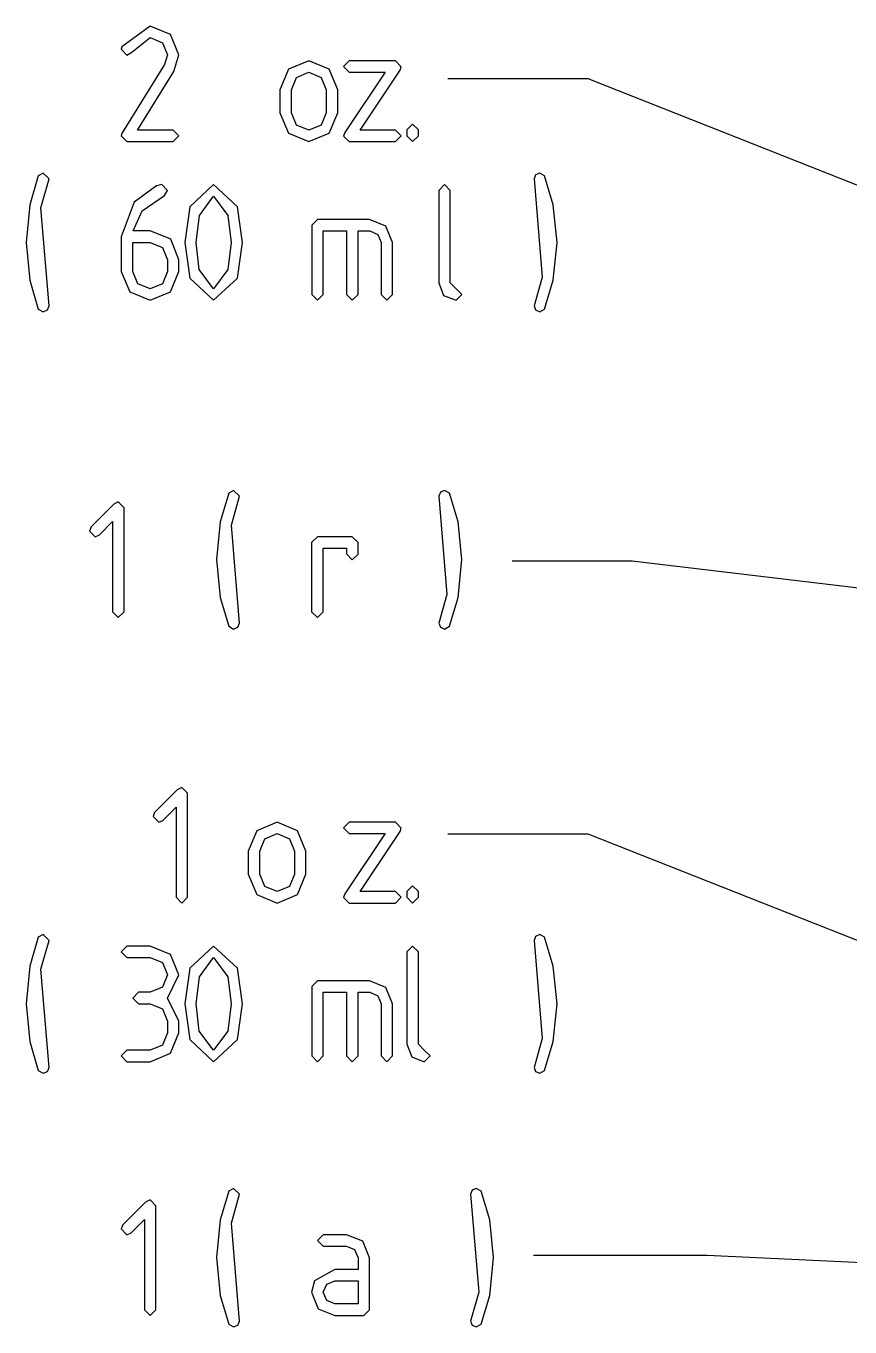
# Model space of a CAD drawing. Header units: metres. Extents: x 0 to 16.5, y 0 to 11.5.
# Drawn here: x 9.88 to 10.241, y 5.245 to 5.815 of the extents above; entities that cross this region are included whole.
import ezdxf

# ---------------------------------------------------------------- set-up
doc = ezdxf.new("R2010")
doc.units = ezdxf.units.M

msp = doc.modelspace()

# ---------------------------------------------------------------- linework, layer by layer
for points in [[(9.92193, 5.80539), (9.92171, 5.80436), (9.92421, 5.80176), (9.92637, 5.80306), (9.93431, 5.80946), (9.93972, 5.80718), (9.94194, 5.80186), (9.94069, 5.79764), (9.92215, 5.76779), (9.92171, 5.76639), (9.92421, 5.76389), (9.94444, 5.76389), (9.94694, 5.76639), (9.94444, 5.76893), (9.92876, 5.76893), (9.94467, 5.79454), (9.94694, 5.80186), (9.94325, 5.81082), (9.93431, 5.81451), (9.92193, 5.80539)], [(9.99485, 5.76758), (10.0038, 5.76389), (10.0127, 5.76758), (10.0164, 5.77653), (10.0164, 5.78662), (10.0127, 5.79557), (10.0038, 5.79926), (9.99485, 5.79557), (9.99115, 5.78662), (9.99115, 5.77653), (9.99485, 5.76758)], [(10.0195, 5.7679), (10.0189, 5.76633), (10.0214, 5.76389), (10.0417, 5.76389), (10.0442, 5.76639), (10.0417, 5.76893), (10.0262, 5.76893), (10.0437, 5.79519), (10.0442, 5.79665), (10.0417, 5.79926), (10.0214, 5.79926), (10.0189, 5.79676), (10.0214, 5.79428), (10.0371, 5.79428), (10.0195, 5.7679)], [(10.0092, 5.77111), (10.0038, 5.76893), (9.99837, 5.77111), (9.99615, 5.77653), (9.99615, 5.78662), (9.99837, 5.79204), (10.0038, 5.79428), (10.0092, 5.79204), (10.0114, 5.78662), (10.0114, 5.77653), (10.0092, 5.77111)], [(10.0467, 5.76639), (10.0492, 5.76389), (10.0517, 5.76639), (10.0517, 5.76899), (10.0492, 5.77149), (10.0467, 5.76899), (10.0467, 5.76639)], [(9.88656, 5.73492), (9.89014, 5.74756), (9.88753, 5.75006), (9.88542, 5.74892), (9.88167, 5.73628), (9.88004, 5.71978), (9.88167, 5.70324), (9.88542, 5.6906), (9.88753, 5.6894), (9.88937, 5.69021), (9.89014, 5.69194), (9.88656, 5.73492)], [(10.1058, 5.70458), (10.1023, 5.69194), (10.103, 5.69021), (10.1048, 5.6894), (10.1069, 5.6906), (10.1107, 5.70324), (10.1124, 5.71978), (10.1107, 5.73628), (10.1069, 5.74892), (10.1048, 5.75006), (10.103, 5.74929), (10.1023, 5.74756), (10.1058, 5.70458)], [(9.93707, 5.74451), (9.9274, 5.73736), (9.92171, 5.72228), (9.92171, 5.70697), (9.9254, 5.69814), (9.93431, 5.69444), (9.94325, 5.69814), (9.94694, 5.70708), (9.94694, 5.71218), (9.94336, 5.72114), (9.93431, 5.72483), (9.92692, 5.72483), (9.93078, 5.73361), (9.94069, 5.74035), (9.94194, 5.74251), (9.9394, 5.74507), (9.93707, 5.74451)], [(9.97254, 5.7354), (9.96208, 5.74507), (9.95167, 5.7354), (9.94949, 5.71978), (9.95167, 5.7041), (9.96208, 5.69444), (9.97254, 5.7041), (9.97472, 5.71978), (9.97254, 5.7354)], [(10.0606, 5.70204), (10.0627, 5.6965), (10.0682, 5.69444), (10.0707, 5.69694), (10.0681, 5.69954), (10.0656, 5.70204), (10.0656, 5.74251), (10.0631, 5.74507), (10.0606, 5.74251), (10.0606, 5.70204)], [(9.96838, 5.70785), (9.96208, 5.69949), (9.95583, 5.70785), (9.95449, 5.71978), (9.95589, 5.73156), (9.96208, 5.74001), (9.96838, 5.73161), (9.96972, 5.71978), (9.96838, 5.70785)], [(10.0051, 5.72732), (10.0051, 5.69694), (10.0076, 5.69444), (10.0101, 5.69694), (10.0101, 5.72483), (10.0202, 5.72483), (10.0202, 5.69694), (10.0227, 5.69444), (10.0253, 5.69694), (10.0253, 5.72483), (10.0304, 5.72483), (10.0339, 5.72331), (10.0354, 5.71978), (10.0354, 5.69694), (10.0379, 5.69444), (10.0404, 5.69694), (10.0404, 5.71972), (10.0375, 5.72694), (10.0303, 5.72982), (10.0076, 5.72982), (10.0051, 5.72732)], [(9.93431, 5.71978), (9.93972, 5.71761), (9.94194, 5.71218), (9.94194, 5.70708), (9.93972, 5.70167), (9.93431, 5.69949), (9.92893, 5.70167), (9.92671, 5.70708), (9.92671, 5.71978), (9.93431, 5.71978)], [(9.96989, 5.59603), (9.97347, 5.60867), (9.97086, 5.61117), (9.96875, 5.61003), (9.965, 5.59739), (9.96337, 5.58089), (9.965, 5.56435), (9.96875, 5.55171), (9.97086, 5.55051), (9.97271, 5.55132), (9.97347, 5.55306), (9.96989, 5.59603)], [(10.0642, 5.56569), (10.0606, 5.55306), (10.0614, 5.55132), (10.0632, 5.55051), (10.0653, 5.55171), (10.0691, 5.56435), (10.0707, 5.58089), (10.0691, 5.59739), (10.0653, 5.61003), (10.0632, 5.61117), (10.0614, 5.6104), (10.0606, 5.60867), (10.0642, 5.56569)], [(9.91792, 5.55806), (9.92042, 5.55556), (9.92296, 5.55806), (9.92296, 5.60362), (9.92042, 5.60618), (9.9184, 5.60514), (9.90853, 5.59526), (9.90782, 5.59343), (9.91032, 5.59093), (9.91211, 5.59174), (9.91792, 5.59754), (9.91792, 5.55806)], [(10.005, 5.55806), (10.0075, 5.55556), (10.01, 5.55806), (10.01, 5.58594), (10.0202, 5.58594), (10.0202, 5.58339), (10.0227, 5.58083), (10.0253, 5.58333), (10.0253, 5.58843), (10.0227, 5.59093), (10.0075, 5.59093), (10.005, 5.58843), (10.005, 5.55806)], [(9.94569, 5.43306), (9.94819, 5.43056), (9.95074, 5.43306), (9.95074, 5.47862), (9.94819, 5.48118), (9.94618, 5.48014), (9.93631, 5.47026), (9.9356, 5.46843), (9.9381, 5.46593), (9.93989, 5.46674), (9.94569, 5.47254), (9.94569, 5.43306)], [(9.98096, 5.43425), (9.98986, 5.43056), (9.99881, 5.43425), (10.0025, 5.44319), (10.0025, 5.45329), (9.99881, 5.46224), (9.98986, 5.46593), (9.98096, 5.46224), (9.97726, 5.45329), (9.97726, 5.44319), (9.98096, 5.43425)], [(10.0195, 5.43457), (10.0189, 5.433), (10.0214, 5.43056), (10.0417, 5.43056), (10.0442, 5.43306), (10.0417, 5.4356), (10.0262, 5.4356), (10.0437, 5.46186), (10.0442, 5.46332), (10.0417, 5.46593), (10.0214, 5.46593), (10.0189, 5.46343), (10.0214, 5.46094), (10.0371, 5.46094), (10.0195, 5.43457)], [(9.99528, 5.43778), (9.98986, 5.4356), (9.98449, 5.43778), (9.98226, 5.44319), (9.98226, 5.45329), (9.98449, 5.45871), (9.98986, 5.46094), (9.99528, 5.45871), (9.9975, 5.45329), (9.9975, 5.44319), (9.99528, 5.43778)], [(10.0467, 5.43306), (10.0492, 5.43056), (10.0517, 5.43306), (10.0517, 5.43565), (10.0492, 5.43815), (10.0467, 5.43565), (10.0467, 5.43306)], [(9.88656, 5.40158), (9.89014, 5.41422), (9.88753, 5.41672), (9.88542, 5.41558), (9.88167, 5.40294), (9.88004, 5.38644), (9.88167, 5.3699), (9.88542, 5.35726), (9.88753, 5.35607), (9.88937, 5.35688), (9.89014, 5.35861), (9.88656, 5.40158)], [(10.1058, 5.37125), (10.1023, 5.35861), (10.103, 5.35688), (10.1048, 5.35607), (10.1069, 5.35726), (10.1107, 5.3699), (10.1124, 5.38644), (10.1107, 5.40294), (10.1069, 5.41558), (10.1048, 5.41672), (10.103, 5.41596), (10.1023, 5.41422), (10.1058, 5.37125)], [(9.93972, 5.38428), (9.94194, 5.37885), (9.94194, 5.37375), (9.93972, 5.36833), (9.93431, 5.36615), (9.92421, 5.36615), (9.92171, 5.36361), (9.92421, 5.36111), (9.93431, 5.36111), (9.94325, 5.36481), (9.94694, 5.37375), (9.94694, 5.37885), (9.94194, 5.38894), (9.94694, 5.39908), (9.94325, 5.40804), (9.93431, 5.41174), (9.92421, 5.41174), (9.92171, 5.40918), (9.92421, 5.40668), (9.93431, 5.40668), (9.93972, 5.40451), (9.94194, 5.39908), (9.93972, 5.39367), (9.9344, 5.3915), (9.92931, 5.3915), (9.92681, 5.38894), (9.92931, 5.38644), (9.9344, 5.38644), (9.93972, 5.38428)], [(9.97254, 5.40207), (9.96208, 5.41174), (9.95167, 5.40207), (9.94949, 5.38644), (9.95167, 5.37076), (9.96208, 5.36111), (9.97254, 5.37076), (9.97472, 5.38644), (9.97254, 5.40207)], [(10.0467, 5.36871), (10.0488, 5.36317), (10.0543, 5.36111), (10.0568, 5.36361), (10.0542, 5.36621), (10.0517, 5.36871), (10.0517, 5.40918), (10.0492, 5.41174), (10.0467, 5.40918), (10.0467, 5.36871)], [(9.96838, 5.37451), (9.96208, 5.36615), (9.95583, 5.37451), (9.95449, 5.38644), (9.95589, 5.39822), (9.96208, 5.40668), (9.96838, 5.39828), (9.96972, 5.38644), (9.96838, 5.37451)], [(10.0051, 5.39399), (10.0051, 5.36361), (10.0076, 5.36111), (10.0101, 5.36361), (10.0101, 5.3915), (10.0202, 5.3915), (10.0202, 5.36361), (10.0227, 5.36111), (10.0253, 5.36361), (10.0253, 5.3915), (10.0304, 5.3915), (10.0339, 5.38997), (10.0354, 5.38644), (10.0354, 5.36361), (10.0379, 5.36111), (10.0404, 5.36361), (10.0404, 5.38639), (10.0375, 5.39361), (10.0303, 5.39649), (10.0076, 5.39649), (10.0051, 5.39399)], [(9.96989, 5.29047), (9.97347, 5.30311), (9.97086, 5.30561), (9.96875, 5.30447), (9.965, 5.29183), (9.96337, 5.27533), (9.965, 5.25879), (9.96875, 5.24615), (9.97086, 5.24496), (9.97271, 5.24576), (9.97347, 5.2475), (9.96989, 5.29047)], [(10.0781, 5.26014), (10.0745, 5.2475), (10.0753, 5.24576), (10.077, 5.24496), (10.0792, 5.24615), (10.083, 5.25879), (10.0846, 5.27533), (10.083, 5.29183), (10.0792, 5.30447), (10.077, 5.30561), (10.0753, 5.30485), (10.0745, 5.30311), (10.0781, 5.26014)], [(9.93181, 5.2525), (9.93431, 5.25), (9.93685, 5.2525), (9.93685, 5.29807), (9.93431, 5.30062), (9.93229, 5.29958), (9.92242, 5.28971), (9.92171, 5.28787), (9.92421, 5.28537), (9.926, 5.28618), (9.93181, 5.29199), (9.93181, 5.2525)], [(10.0278, 5.25), (10.0303, 5.2525), (10.0303, 5.27528), (10.0274, 5.2825), (10.0202, 5.28537), (10.01, 5.28537), (10.0075, 5.28288), (10.01, 5.28039), (10.0202, 5.28039), (10.0238, 5.27886), (10.0253, 5.27528), (10.0253, 5.27018), (10.0151, 5.27018), (10.0063, 5.26514), (10.005, 5.26014), (10.0079, 5.25293), (10.0151, 5.25), (10.0278, 5.25)], [(10.0253, 5.25504), (10.0151, 5.25504), (10.0116, 5.25651), (10.01, 5.26014), (10.0116, 5.26367), (10.0151, 5.26514), (10.0253, 5.26514), (10.0253, 5.25504)]]:
    msp.add_lwpolyline(points, close=True)
for points in [[(10.4066, 5.68039), (10.126, 5.79135), (10.0646, 5.79135)], [(10.3582, 5.55479), (10.1453, 5.58029), (10.0927, 5.58029)], [(10.4066, 5.34983), (10.126, 5.46078), (10.0646, 5.46078)], [(10.5633, 5.25803), (10.178, 5.27626), (10.1021, 5.27626)]]:
    msp.add_lwpolyline(points)

doc.saveas('drawing.dxf')
